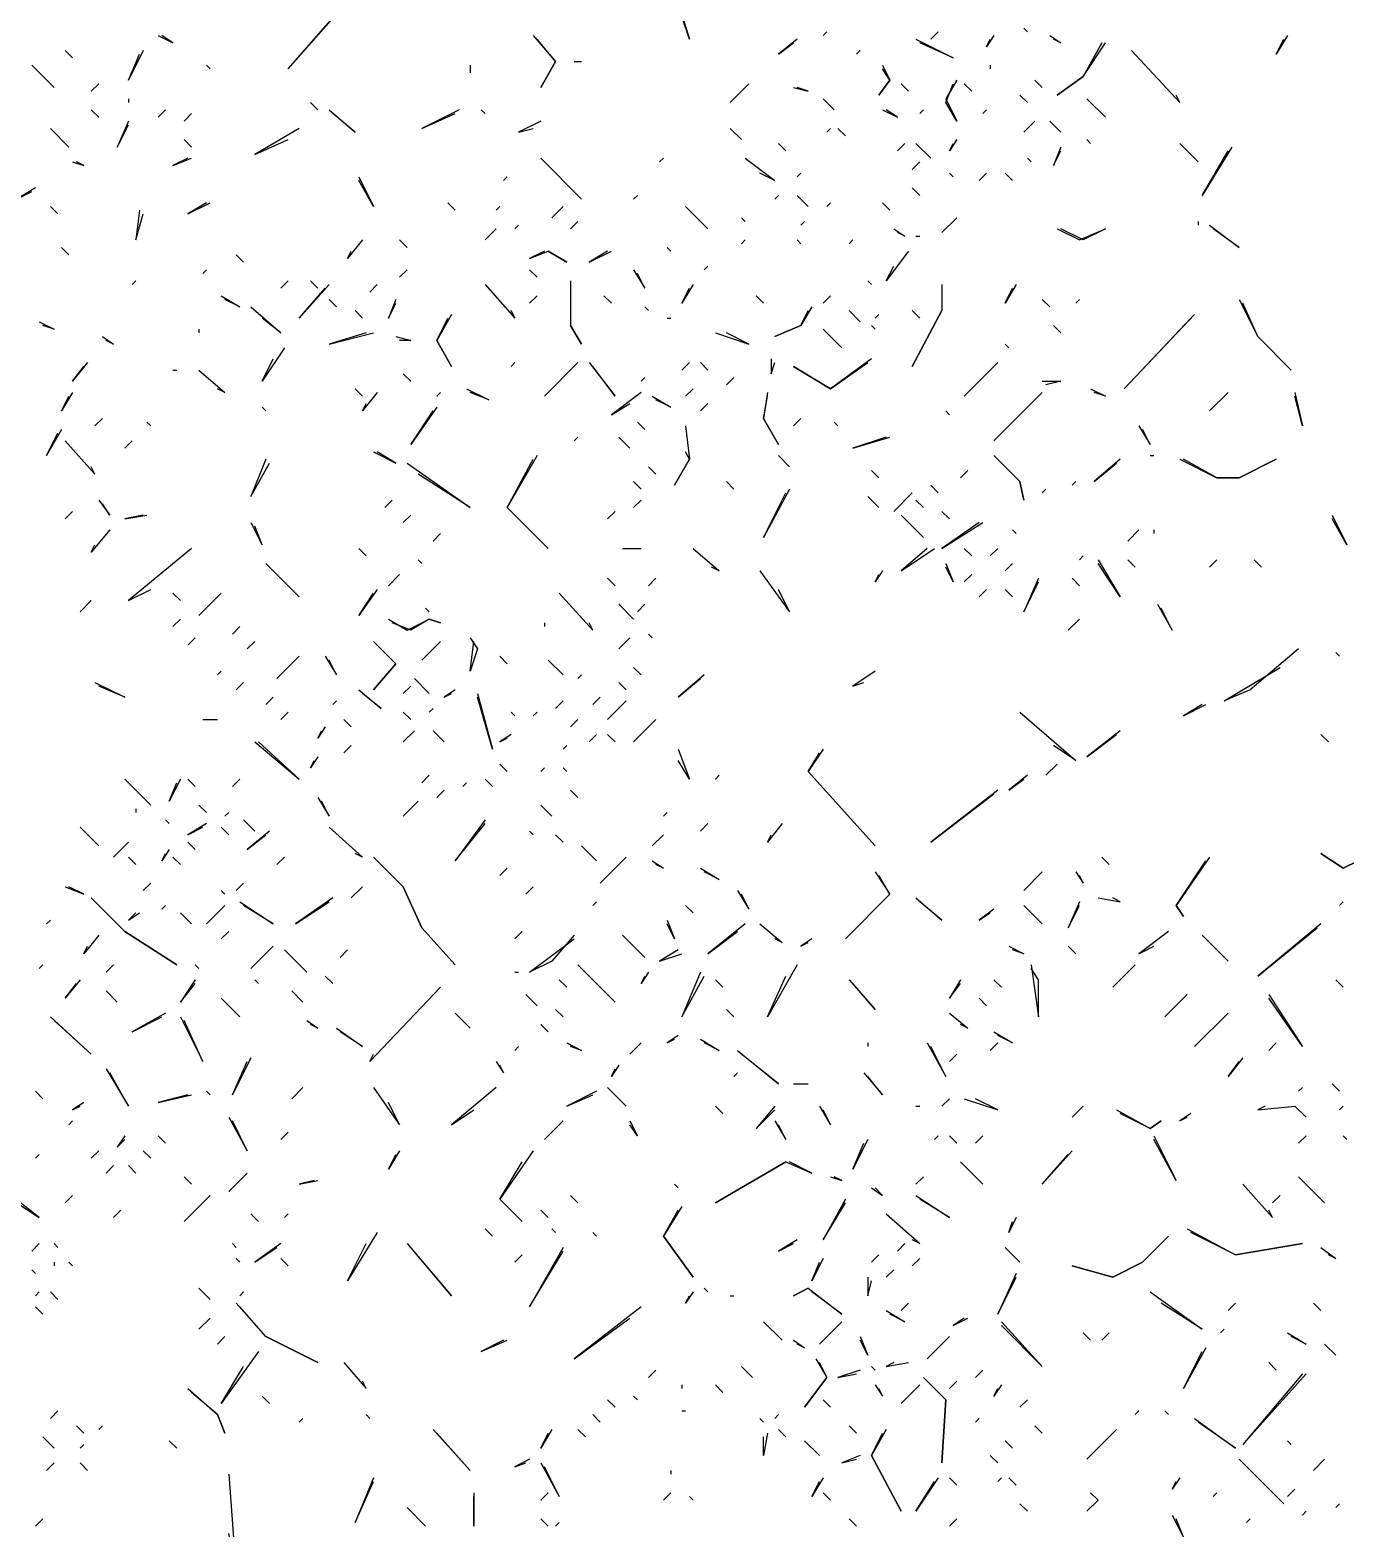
# Model space of a CAD drawing. Extents: x 1 to 2775, y -31 to 2075.
# Drawn here: x 2438.2 to 2497.2, y 1627.4 to 1694.6 of the extents above; entities that cross this region are included whole.
import ezdxf

# ---------------------------------------------------------------- set-up
doc = ezdxf.new("R2010")
doc.units = 0
doc.layers.add('LINEWORK', color=4, linetype='CONTINUOUS')

msp = doc.modelspace()

# ---------------------------------------------------------------- linework, layer by layer
at = {"layer": 'LINEWORK'}
for points in [[(2467.1667, 1696.3333), (2467.8333, 1694.1667), (2467.1667, 1696.1667)], [(2452.3333, 1695.6667), (2449.8333, 1692.8333), (2452.1667, 1695.5)], [(2482.8333, 1694.6667), (2483, 1694.5)], [(2444, 1694.3333), (2444.6667, 1694), (2444.1667, 1694.3333)], [(2460.8333, 1694.3333), (2461.8333, 1693.1667), (2461.1667, 1692), (2461.8333, 1693.1667), (2461, 1694.1667)], [(2472.6667, 1694.1667), (2471.8333, 1693.5), (2472.5, 1694)], [(2474, 1694.5), (2473.8333, 1694.3333)], [(2478, 1694.1667), (2479.6667, 1693.3333), (2478.1667, 1694)], [(2479, 1694.5), (2478.6667, 1694.1667)], [(2481.5, 1694.3333), (2481.1667, 1693.8333), (2481.3333, 1694.1667)], [(2484, 1694.3333), (2484.5, 1694), (2484.1667, 1694.1667)], [(2486.3333, 1694), (2485.5, 1692.5), (2484.3333, 1691.6667), (2485.5, 1692.5), (2486.5, 1694)], [(2494.6667, 1694.3333), (2494.1667, 1693.5), (2494.5, 1694.1667)], [(2439.8333, 1693.6667), (2440.1667, 1693.3333)], [(2443.3333, 1693.6667), (2442.6667, 1692.3333), (2443.1667, 1693.5)], [(2475.5, 1693.6667), (2475.3333, 1693.5)], [(2487.6667, 1693.6667), (2489.8333, 1691.3333), (2489.6667, 1691.6667)], [(2438.3333, 1693), (2439.3333, 1692)], [(2446.1667, 1693), (2446.3333, 1692.8333)], [(2458, 1693), (2458, 1692.6667)], [(2462.6667, 1693.1667), (2463, 1693.1667)], [(2476.5, 1693), (2476.8333, 1692.3333), (2476.3333, 1691.6667), (2476.8333, 1692.3333), (2476.5, 1692.8333)], [(2481.3333, 1693), (2481.3333, 1692.8333)], [(2441.3333, 1692.1667), (2441, 1691.8333)], [(2470.5, 1692.1667), (2469.6667, 1691.3333)], [(2472.5, 1692), (2473.1667, 1691.8333), (2472.6667, 1692)], [(2477.3333, 1692.1667), (2477.6667, 1691.8333)], [(2479.8333, 1692.3333), (2479.3333, 1691.5), (2479.8333, 1690.5), (2479.3333, 1691.3333), (2479.6667, 1692.1667)], [(2480.1667, 1692.1667), (2480.5, 1691.8333)], [(2483.3333, 1692.3333), (2483.6667, 1692)], [(2442.6667, 1691.5), (2442.6667, 1691.3333)], [(2450.8333, 1691.3333), (2451.1667, 1691)], [(2473.8333, 1691.5), (2474.3333, 1691)], [(2482.6667, 1691.6667), (2483, 1691.3333)], [(2485.6667, 1691.5), (2486.5, 1690.6667)], [(2441, 1691), (2441.3333, 1690.6667)], [(2444.3333, 1691), (2444, 1690.6667)], [(2445.5, 1690.8333), (2445.1667, 1690.5)], [(2451.6667, 1691), (2452.8333, 1690), (2451.8333, 1690.8333)], [(2457.5, 1691), (2455.8333, 1690.1667), (2457.3333, 1690.8333)], [(2458.5, 1691), (2458.6667, 1690.8333)], [(2476.5, 1691), (2477.1667, 1690.6667), (2476.6667, 1691)], [(2478.3333, 1691), (2478.1667, 1690.8333)], [(2481.1667, 1691), (2481, 1690.8333)], [(2439.1667, 1690.1667), (2440, 1689.3333)], [(2442.6667, 1690.5), (2442.1667, 1689.3333), (2442.6667, 1690.3333)], [(2450.3333, 1690.1667), (2448.3333, 1689), (2449.8333, 1689.6667)], [(2461.1667, 1690.5), (2460.1667, 1690), (2460.8333, 1690.1667)], [(2469.6667, 1690.1667), (2470.1667, 1689.6667)], [(2474.1667, 1690.1667), (2474, 1690)], [(2474.5, 1690.1667), (2474.8333, 1689.8333)], [(2483.3333, 1690.5), (2482.8333, 1690)], [(2484, 1690.5), (2484.5, 1690)], [(2445.1667, 1689.6667), (2445.5, 1689.3333)], [(2471.8333, 1689.5), (2472.1667, 1689.1667)], [(2477.5, 1689.5), (2477.1667, 1689.1667)], [(2478, 1689.5), (2478.6667, 1688.8333)], [(2479.8333, 1689.6667), (2479.5, 1689.1667), (2479.6667, 1689.5)], [(2484.5, 1689.3333), (2484.1667, 1688.5), (2484.5, 1689.1667)], [(2485.6667, 1689.6667), (2485.8333, 1689.5)], [(2489.8333, 1689.5), (2490.6667, 1688.6667)], [(2492.1667, 1689.3333), (2490.8333, 1687.1667), (2492, 1689.1667)], [(2440.1667, 1688.6667), (2440.6667, 1688.5), (2440.3333, 1688.6667)], [(2445.3333, 1688.8333), (2444.6667, 1688.5), (2445.5, 1688.8333)], [(2461.1667, 1688.8333), (2463, 1687)], [(2466.6667, 1688.8333), (2466.5, 1688.6667)], [(2470.3333, 1688.8333), (2471.6667, 1687.8333), (2471, 1688.1667)], [(2478.1667, 1688.6667), (2477.8333, 1688.3333)], [(2483, 1688.8333), (2483.1667, 1688.6667)], [(2453, 1688), (2453.6667, 1686.6667), (2453, 1687.8333)], [(2459.6667, 1688), (2459.5, 1687.8333)], [(2472.8333, 1688.1667), (2472.6667, 1688)], [(2479.5, 1688.1667), (2479.6667, 1688)], [(2481.1667, 1688.1667), (2480.8333, 1687.8333)], [(2482, 1688.1667), (2482.3333, 1687.8333)], [(2438.5, 1687.5), (2437.6667, 1687), (2438.3333, 1687.3333)], [(2477.8333, 1687.5), (2478.1667, 1687.1667)], [(2439.1667, 1686.6667), (2439.5, 1686.3333)], [(2446.1667, 1686.8333), (2445.3333, 1686.3333), (2446.3333, 1686.8333)], [(2457, 1686.8333), (2457.3333, 1686.5)], [(2459.3333, 1686.6667), (2459.1667, 1686.5)], [(2462.1667, 1686.6667), (2461.6667, 1686.1667)], [(2465.5, 1687.1667), (2465.3333, 1687)], [(2467.6667, 1686.6667), (2468.6667, 1685.6667)], [(2471.8333, 1687.1667), (2471.6667, 1687)], [(2472.6667, 1687.1667), (2473.1667, 1686.6667)], [(2474.1667, 1686.8333), (2474, 1686.6667)], [(2476.5, 1686.8333), (2476.8333, 1686.5)], [(2443.1667, 1686.5), (2443, 1685.1667), (2443.3333, 1686.3333)], [(2462.8333, 1686), (2462.5, 1685.6667)], [(2470.1667, 1686.1667), (2470.3333, 1686)], [(2473, 1686), (2472.8333, 1685.8333)], [(2479.8333, 1686.1667), (2479.1667, 1685.5)], [(2490.6667, 1686), (2490.6667, 1685.8333)], [(2459.1667, 1685.6667), (2458.6667, 1685.1667)], [(2460.1667, 1685.8333), (2460, 1685.6667)], [(2477, 1685.6667), (2477.5, 1685.3333), (2477.1667, 1685.5)], [(2478, 1685.3333), (2478.1667, 1685.3333)], [(2484.3333, 1685.6667), (2485.3333, 1685.1667), (2486.5, 1685.6667), (2485.5, 1685.1667), (2484.5, 1685.6667)], [(2491.1667, 1685.8333), (2492.5, 1684.8333), (2491.3333, 1685.6667)], [(2439.6667, 1684.8333), (2440, 1684.5)], [(2453.1667, 1685.1667), (2452.5, 1684.3333), (2452.6667, 1684.6667)], [(2454.8333, 1685.1667), (2455.1667, 1684.8333)], [(2461.3333, 1684.6667), (2460.6667, 1684.3333), (2461.5, 1684.6667), (2462.3333, 1684.1667), (2461.5, 1684.6667)], [(2464.1667, 1684.6667), (2463.3333, 1684.1667), (2464.3333, 1684.6667)], [(2466.8333, 1684.8333), (2467, 1684.6667)], [(2470.3333, 1685.1667), (2470.1667, 1685)], [(2472.6667, 1685.1667), (2472.8333, 1685)], [(2475.1667, 1685.1667), (2475, 1685)], [(2477.6667, 1684.6667), (2476.6667, 1683.3333), (2477, 1684)], [(2447.5, 1684.5), (2447.8333, 1684.1667)], [(2468.6667, 1684), (2468.5, 1683.8333)], [(2443, 1683.3333), (2442.8333, 1683.1667)], [(2446.1667, 1683.8333), (2446, 1683.6667)], [(2449.8333, 1683.3333), (2449.5, 1683)], [(2450.8333, 1683.3333), (2451.1667, 1683)], [(2455.1667, 1683.8333), (2454.8333, 1683.5)], [(2460.6667, 1683.8333), (2461, 1683.5)], [(2462.5, 1683.3333), (2462.5, 1681.3333), (2463, 1680.5), (2462.5, 1681.3333)], [(2465.3333, 1683.8333), (2465.8333, 1683), (2465.5, 1683.6667)], [(2475.8333, 1683.3333), (2476, 1683.1667)], [(2446.8333, 1682.6667), (2447.6667, 1682.1667), (2447, 1682.5)], [(2451.6667, 1683.1667), (2450.3333, 1681.6667), (2451.5, 1683)], [(2453.8333, 1683.1667), (2453.5, 1682.8333)], [(2458.6667, 1683.1667), (2460, 1681.6667), (2459.8333, 1682)], [(2461, 1682.6667), (2460.6667, 1682.3333)], [(2464, 1682.6667), (2464.3333, 1682.3333)], [(2468, 1683.1667), (2467.5, 1682.3333), (2467.8333, 1683)], [(2470.8333, 1682.6667), (2471.1667, 1682.3333)], [(2474.1667, 1682.6667), (2473.8333, 1682.3333)], [(2479.1667, 1683.1667), (2479.1667, 1682), (2477.8333, 1679.5), (2479.1667, 1682)], [(2482.5, 1683.1667), (2482, 1682.3333), (2482.3333, 1683)], [(2448.1667, 1682.1667), (2449.5, 1681), (2448.6667, 1681.6667)], [(2451.6667, 1682.5), (2452, 1682.1667)], [(2452.8333, 1682), (2453.1667, 1681.6667)], [(2454.6667, 1682.5), (2454.3333, 1681.6667), (2454.6667, 1682.3333)], [(2465.8333, 1682.1667), (2466, 1682)], [(2473.3333, 1682.1667), (2472.8333, 1681.3333), (2471.6667, 1680.8333), (2472.8333, 1681.3333), (2473.1667, 1682)], [(2475, 1682), (2475.5, 1681.5)], [(2477.8333, 1682), (2478.1667, 1681.6667)], [(2483.6667, 1682.5), (2484, 1682.1667)], [(2485.3333, 1682.5), (2485.1667, 1682.3333)], [(2492.5, 1682.5), (2493.3333, 1680.8333), (2494.8333, 1679.3333), (2493.3333, 1680.8333), (2492.6667, 1682.3333)], [(2438.6667, 1681.5), (2439.3333, 1681.1667), (2438.8333, 1681.3333)], [(2457.1667, 1681.8333), (2456.5, 1680.6667), (2457.1667, 1679.5), (2456.5, 1680.6667), (2457, 1681.6667)], [(2466.8333, 1681.6667), (2467, 1681.6667)], [(2476, 1681.3333), (2476.1667, 1681.1667)], [(2476.3333, 1681.8333), (2476.1667, 1681.6667)], [(2484.1667, 1681.3333), (2484.5, 1681)], [(2490.5, 1681.8333), (2487.3333, 1678.5), (2490.3333, 1681.6667)], [(2441.5, 1680.8333), (2442, 1680.5), (2441.6667, 1680.6667)], [(2445.8333, 1681.1667), (2445.8333, 1681)], [(2453.3333, 1681), (2451.6667, 1680.5), (2453.6667, 1681)], [(2454.6667, 1680.8333), (2455.3333, 1680.6667), (2454.8333, 1680.6667)], [(2469, 1681), (2470.5, 1680.5), (2469.5, 1681)], [(2473.8333, 1681.1667), (2474.6667, 1680.3333)], [(2449.6667, 1680.3333), (2448.6667, 1678.8333), (2449.1667, 1679.8333)], [(2482, 1680.5), (2482.1667, 1680.3333)], [(2440.8333, 1679.6667), (2440.1667, 1678.8333), (2440.6667, 1679.5)], [(2444.6667, 1679.3333), (2444.8333, 1679.3333)], [(2445.8333, 1679.3333), (2447, 1678.3333), (2446.6667, 1678.5)], [(2460, 1679.6667), (2459.8333, 1679.5)], [(2462.8333, 1679.6667), (2461.3333, 1678.1667)], [(2463.3333, 1679.6667), (2464.5, 1678.1667), (2463.5, 1679.5)], [(2467.8333, 1679.6667), (2467.5, 1679.3333)], [(2468.3333, 1679.6667), (2468.6667, 1679.3333)], [(2471.5, 1679.8333), (2471.5, 1679.1667), (2471.6667, 1679.6667)], [(2476, 1679.8333), (2474.1667, 1678.5), (2472.5, 1679.5), (2474.1667, 1678.5), (2475.8333, 1679.6667)], [(2481.6667, 1679.6667), (2480.1667, 1678.1667)], [(2452.8333, 1678.5), (2453.1667, 1678.1667)], [(2455, 1679.1667), (2455.3333, 1678.8333)], [(2457.8333, 1678.5), (2458.8333, 1678), (2458, 1678.3333)], [(2465.8333, 1679), (2465.6667, 1678.8333)], [(2468, 1678.5), (2467.6667, 1678.1667)], [(2469.8333, 1679), (2469.5, 1678.6667)], [(2483.6667, 1678.8333), (2484.5, 1678.8333), (2483.8333, 1678.6667)], [(2485.8333, 1678.5), (2486.5, 1678.1667), (2486, 1678.3333)], [(2440.1667, 1678.3333), (2439.6667, 1677.5), (2440, 1678.1667)], [(2453.8333, 1678.3333), (2453.1667, 1677.5), (2453.3333, 1677.8333)], [(2456.6667, 1678.3333), (2456.5, 1678.1667)], [(2465.6667, 1678.3333), (2464.3333, 1677.3333), (2465.1667, 1677.8333)], [(2466.1667, 1678.1667), (2467, 1677.6667), (2466.3333, 1678)], [(2468.6667, 1677.8333), (2468.3333, 1677.5)], [(2471.3333, 1678.3333), (2471.1667, 1677.1667), (2471.8333, 1676), (2471.1667, 1677.1667), (2471.3333, 1678.1667)], [(2483.6667, 1678.3333), (2481.5, 1676.1667)], [(2492, 1678.3333), (2491.1667, 1677.5)], [(2495, 1678.3333), (2495.3333, 1676.8333), (2495, 1678.1667)], [(2441.5, 1677.1667), (2441.1667, 1676.8333)], [(2448.6667, 1677.6667), (2448.8333, 1677.5)], [(2456.5, 1677.6667), (2455.3333, 1676), (2456.3333, 1677.5)], [(2472.8333, 1677.1667), (2472.5, 1676.8333)], [(2479.3333, 1677.5), (2479.5, 1677.3333)], [(2439.6667, 1676.6667), (2439, 1675.5), (2439.5, 1676.5)], [(2443.5, 1677), (2443.6667, 1676.8333)], [(2465.5, 1677), (2465.8333, 1676.6667)], [(2467.6667, 1676.8333), (2467.8333, 1675.3333), (2467.1667, 1674.1667), (2467.8333, 1675.3333), (2467.6667, 1675.6667)], [(2474.3333, 1677), (2474.5, 1676.8333)], [(2488, 1676.8333), (2488.5, 1676), (2488.1667, 1676.6667)], [(2439.8333, 1676.1667), (2441.1667, 1674.6667), (2441, 1675)], [(2442.8333, 1676.1667), (2442.5, 1675.8333)], [(2462.8333, 1676.3333), (2462.6667, 1676.1667)], [(2464.6667, 1676.3333), (2465.1667, 1675.8333)], [(2476.6667, 1676.3333), (2475.1667, 1675.8333), (2476.8333, 1676.3333)], [(2448.8333, 1675.3333), (2448.1667, 1673.6667), (2449, 1675.1667)], [(2453.6667, 1675.6667), (2454.6667, 1675.1667), (2453.8333, 1675.6667)], [(2455.1667, 1675.1667), (2458, 1673.1667), (2455.6667, 1674.6667)], [(2461, 1675.5), (2459.6667, 1673.1667), (2461.5, 1671.3333), (2459.6667, 1673.1667), (2460.8333, 1675.3333)], [(2471.8333, 1675.5), (2472.3333, 1675)], [(2481.5, 1675.5), (2482.6667, 1674.3333), (2482.8333, 1673.5), (2482.6667, 1674.3333)], [(2487.1667, 1675.3333), (2486, 1674.3333), (2487, 1675.1667)], [(2488.5, 1675.5), (2488.6667, 1675.5)], [(2489.8333, 1675.3333), (2491.5, 1674.5), (2492.5, 1674.5), (2494.1667, 1675.3333), (2492.5, 1674.5), (2491.5, 1674.5), (2490, 1675.3333)], [(2466, 1675), (2466.3333, 1674.6667)], [(2476, 1674.8333), (2476.3333, 1674.5)], [(2480.3333, 1674.8333), (2480, 1674.5)], [(2465.3333, 1674.3333), (2465.6667, 1674)], [(2469.5, 1674.3333), (2469.8333, 1674)], [(2472.3333, 1674), (2471.1667, 1671.8333), (2472.1667, 1673.8333)], [(2477.8333, 1673.8333), (2477, 1673)], [(2478.6667, 1674.1667), (2479, 1673.8333)], [(2483.8333, 1674), (2483.6667, 1673.8333)], [(2485.1667, 1674.3333), (2485, 1674.1667)], [(2441.3333, 1673.5), (2441.8333, 1672.8333), (2441.5, 1673.3333)], [(2454.5, 1673.5), (2454.1667, 1673.1667)], [(2465.6667, 1673.5), (2465.3333, 1673.1667)], [(2475.8333, 1673.6667), (2476.3333, 1673.1667)], [(2478, 1673.5), (2478.3333, 1673.1667)], [(2440.1667, 1673), (2439.8333, 1672.6667)], [(2443.3333, 1672.8333), (2442.5, 1672.6667), (2443.5, 1672.8333)], [(2448.1667, 1672.5), (2448.6667, 1671.5), (2448.3333, 1672.3333)], [(2455.3333, 1672.8333), (2455, 1672.5)], [(2464.5, 1673), (2464.1667, 1672.6667)], [(2477.3333, 1672.8333), (2478.3333, 1671.8333)], [(2479.1667, 1673), (2479.5, 1672.6667)], [(2480.8333, 1672.5), (2479.1667, 1671.3333), (2481, 1672.5)], [(2496.6667, 1672.8333), (2497.3333, 1671.5), (2496.6667, 1672.6667)], [(2441.8333, 1672.1667), (2441, 1671.1667), (2441.1667, 1671.5)], [(2456.6667, 1672), (2456.3333, 1671.6667)], [(2482.3333, 1672.1667), (2482.5, 1672)], [(2488, 1672.1667), (2487.5, 1671.6667)], [(2488.6667, 1672.1667), (2488.6667, 1672)], [(2445.5, 1671.3333), (2442.6667, 1669), (2443.6667, 1669.5)], [(2453, 1671.3333), (2453.3333, 1671)], [(2464.8333, 1671.3333), (2465.6667, 1671.3333)], [(2468, 1671.3333), (2469.1667, 1670.3333), (2468.8333, 1670.5)], [(2478.5, 1671.3333), (2477.3333, 1670.3333), (2478.8333, 1671.3333)], [(2480.1667, 1671.3333), (2480.5, 1671)], [(2481.6667, 1671.3333), (2481.3333, 1671)], [(2448.8333, 1670.6667), (2450.3333, 1669.1667)], [(2455.6667, 1670.8333), (2455.8333, 1670.6667)], [(2479.3333, 1670.6667), (2479.6667, 1669.8333), (2479.3333, 1670.5)], [(2482.3333, 1670.6667), (2482, 1670.3333)], [(2485.5, 1671), (2485.3333, 1670.8333)], [(2486.1667, 1670.8333), (2487.1667, 1669.1667), (2486.1667, 1670.6667)], [(2487.5, 1670.8333), (2487.8333, 1670.5)], [(2491.5, 1670.8333), (2491.1667, 1670.5)], [(2493.1667, 1670.8333), (2493.5, 1670.5)], [(2454.8333, 1670.1667), (2454.3333, 1669.6667)], [(2464.1667, 1670), (2464.5, 1669.6667)], [(2466.3333, 1670), (2466, 1669.6667)], [(2471, 1670.3333), (2472.3333, 1668.5), (2471.8333, 1669.5)], [(2476.5, 1670.3333), (2476.1667, 1669.8333), (2476.3333, 1670.1667)], [(2480.5, 1670.1667), (2480.1667, 1669.8333)], [(2483.5, 1670), (2482.8333, 1668.5), (2483.5, 1669.8333)], [(2485, 1670), (2485.3333, 1669.6667)], [(2444.6667, 1669.3333), (2445, 1669)], [(2446.8333, 1669.3333), (2445.8333, 1668.3333)], [(2453.8333, 1669.5), (2453, 1668.3333), (2453.6667, 1669.3333)], [(2462, 1669.3333), (2463.5, 1667.6667), (2463.3333, 1668)], [(2481.1667, 1669.5), (2480.8333, 1669.1667)], [(2482, 1669.5), (2482.3333, 1669.1667)], [(2441, 1669), (2440.5, 1668.5)], [(2456, 1668.6667), (2456.1667, 1668.5)], [(2464.6667, 1668.8333), (2465.3333, 1668.1667)], [(2465.8333, 1668.8333), (2465.5, 1668.5)], [(2488.8333, 1668.8333), (2489.5, 1667.6667), (2489, 1668.6667)], [(2445, 1668.1667), (2444.6667, 1667.8333)], [(2447.6667, 1667.8333), (2447.3333, 1667.5)], [(2454.3333, 1668.1667), (2455.1667, 1667.6667), (2456.1667, 1668.1667), (2456.6667, 1668), (2456.1667, 1668.1667), (2455.3333, 1667.6667), (2454.5, 1668)], [(2461.3333, 1668), (2461.3333, 1667.8333)], [(2485.3333, 1668.1667), (2484.8333, 1667.6667)], [(2445.6667, 1667.3333), (2445.3333, 1667)], [(2448.3333, 1667.1667), (2448, 1666.8333)], [(2453.6667, 1667.1667), (2454.6667, 1666.1667), (2453.6667, 1665), (2454.6667, 1666.1667)], [(2456.6667, 1667.1667), (2455.8333, 1666.3333)], [(2458, 1667.3333), (2458.3333, 1666.8333), (2458, 1665.8333), (2458.1667, 1667.1667)], [(2465.1667, 1667.3333), (2464.6667, 1666.8333)], [(2466, 1667.5), (2466.1667, 1667.3333)], [(2450.3333, 1666.5), (2449.3333, 1665.5)], [(2451.5, 1666.5), (2452, 1665.6667), (2451.6667, 1666.3333)], [(2459.3333, 1666.5), (2459.6667, 1666.1667)], [(2495.1667, 1666.8333), (2493, 1665), (2491.8333, 1664.5), (2494.3333, 1666)], [(2496.8333, 1666.6667), (2497, 1666.5)], [(2446.8333, 1665.8333), (2446.6667, 1665.6667)], [(2461.5, 1666.3333), (2462.1667, 1665.6667)], [(2465.3333, 1666), (2465.6667, 1665.6667)], [(2476.1667, 1665.8333), (2475.1667, 1665.1667), (2475.6667, 1665.3333)], [(2441.1667, 1665.3333), (2442.5, 1664.6667), (2441.3333, 1665.1667)], [(2447.8333, 1665.3333), (2447.5, 1665)], [(2455.3333, 1665.1667), (2455, 1664.8333)], [(2455.5, 1665.5), (2456.1667, 1664.8333)], [(2463, 1665.6667), (2462.8333, 1665.5)], [(2464.6667, 1665.3333), (2465, 1665)], [(2468.5, 1665.6667), (2467.3333, 1664.6667), (2468.3333, 1665.5)], [(2449.1667, 1664.6667), (2448.8333, 1664.3333)], [(2452, 1664.5), (2451.8333, 1664.3333)], [(2453, 1665), (2454, 1664.1667), (2453.1667, 1664.8333)], [(2457.3333, 1665), (2456.8333, 1664.6667), (2457.1667, 1664.8333)], [(2458.3333, 1664.8333), (2459, 1662.3333), (2458.3333, 1664.6667)], [(2462.1667, 1664.5), (2461.8333, 1664.1667)], [(2463.8333, 1664.6667), (2463.5, 1664.3333)], [(2465, 1664.5), (2464.1667, 1663.6667)], [(2449.8333, 1664), (2449.5, 1663.6667)], [(2455, 1664), (2455.3333, 1663.6667)], [(2456.3333, 1664.1667), (2456.1667, 1664)], [(2459.8333, 1664), (2460, 1663.8333)], [(2461, 1664), (2460.8333, 1663.8333)], [(2482.6667, 1664), (2485.1667, 1661.8333), (2484.1667, 1662.5)], [(2490.8333, 1664.3333), (2490, 1663.8333), (2491, 1664.3333)], [(2446, 1663.6667), (2446.6667, 1663.6667)], [(2451.5, 1663.3333), (2451.1667, 1662.8333), (2451.3333, 1663.1667)], [(2452.3333, 1663.6667), (2452.6667, 1663.3333)], [(2455.5, 1663.1667), (2455, 1662.6667)], [(2456.3333, 1663.1667), (2456.8333, 1662.6667)], [(2462.8333, 1663.6667), (2462.5, 1663.3333)], [(2466.3333, 1663.6667), (2465.3333, 1662.6667)], [(2487.1667, 1663.1667), (2485.6667, 1662), (2487, 1663)], [(2448.3333, 1662.6667), (2450.3333, 1661), (2448.5, 1662.6667)], [(2452.6667, 1662.5), (2452.3333, 1662.1667)], [(2459.8333, 1663), (2459.3333, 1662.6667), (2459.6667, 1662.8333)], [(2462.3333, 1662.5), (2462.1667, 1662.3333)], [(2463.6667, 1663), (2463.3333, 1662.6667)], [(2464.1667, 1663), (2464.5, 1662.6667)], [(2496.1667, 1663), (2496.5, 1662.6667)], [(2451.1667, 1662), (2450.8333, 1661.5), (2451, 1661.8333)], [(2467.3333, 1662.3333), (2467.8333, 1661), (2467.3333, 1661.8333)], [(2473.8333, 1662.3333), (2473.1667, 1661.3333), (2476.1667, 1658), (2473.1667, 1661.3333), (2473.6667, 1662.1667)], [(2502.5, 1662), (2497.8333, 1657.3333), (2497.1667, 1657), (2496.1667, 1657.6667), (2497.1667, 1657), (2497.8333, 1657.3333)], [(2456.1667, 1661.1667), (2455.8333, 1660.8333)], [(2459.3333, 1661.6667), (2459.6667, 1661.3333)], [(2461.3333, 1661.5), (2461.1667, 1661.3333)], [(2462.1667, 1661.5), (2462.3333, 1661.3333)], [(2469.1667, 1661.1667), (2469, 1661)], [(2483, 1661.1667), (2482.1667, 1660.5), (2482.8333, 1661)], [(2484.3333, 1661.6667), (2483.8333, 1661.1667)], [(2442.5, 1661), (2443.6667, 1659.8333), (2442.6667, 1660.8333)], [(2445, 1661), (2444.5, 1660), (2444.8333, 1660.8333)], [(2445.3333, 1661), (2445.6667, 1660.6667)], [(2447.6667, 1661), (2447.3333, 1660.6667)], [(2456.8333, 1660.5), (2456.5, 1660.1667)], [(2457.8333, 1660.8333), (2457.6667, 1660.6667)], [(2458.6667, 1661), (2459, 1660.6667)], [(2462.5, 1660.5), (2462.8333, 1660.1667)], [(2481.6667, 1660.5), (2478.6667, 1658.1667), (2481.5, 1660.3333)], [(2445.8333, 1659.8333), (2446.1667, 1659.5)], [(2451.1667, 1660.1667), (2451.6667, 1659.3333), (2451.3333, 1660)], [(2455.6667, 1660), (2455, 1659.3333)], [(2461.1667, 1659.8333), (2461.6667, 1659.3333)], [(2443, 1659.6667), (2443, 1659.5)], [(2444.3333, 1659.1667), (2444.5, 1659)], [(2447.1667, 1659.5), (2447, 1659.3333)], [(2447.8333, 1659.1667), (2448.3333, 1658.6667)], [(2458.6667, 1659.1667), (2457.3333, 1657.3333), (2458.6667, 1659)], [(2466.8333, 1659.5), (2466.6667, 1659.3333)], [(2440.5, 1658.8333), (2441.3333, 1658)], [(2446.1667, 1659), (2445.3333, 1658.5), (2446, 1658.8333)], [(2446.8333, 1658.8333), (2447.1667, 1658.5)], [(2449, 1658.6667), (2448, 1657.8333), (2448.8333, 1658.5)], [(2451.6667, 1658.8333), (2453.1667, 1657.5), (2452.8333, 1657.6667)], [(2460.6667, 1658.6667), (2460.8333, 1658.5)], [(2461.8333, 1658.5), (2462.1667, 1658.1667)], [(2466.6667, 1658.5), (2466.1667, 1658)], [(2468.6667, 1659), (2468.3333, 1658.6667)], [(2472, 1659), (2471.3333, 1658.1667), (2471.5, 1658.5)], [(2442.6667, 1658.1667), (2442, 1657.5), (2442.5, 1658)], [(2444.5, 1657.8333), (2444.1667, 1657.3333), (2444.3333, 1657.6667)], [(2445.3333, 1658.1667), (2445.6667, 1657.8333)], [(2463, 1658), (2463.6667, 1657.3333)], [(2442.6667, 1657.5), (2443, 1657.1667)], [(2444.6667, 1657.5), (2445, 1657.1667)], [(2449.6667, 1657.5), (2449.3333, 1657.1667)], [(2453.6667, 1657.5), (2455, 1656.1667), (2455.8333, 1654.3333), (2457.3333, 1652.6667), (2455.8333, 1654.3333), (2455, 1656.1667)], [(2465, 1657.5), (2463.8333, 1656.3333)], [(2466.1667, 1657.3333), (2466.6667, 1657), (2466.3333, 1657.1667)], [(2486.3333, 1657.5), (2486.6667, 1657.1667)], [(2491.1667, 1657.5), (2489.6667, 1655.3333), (2490, 1654.8333), (2489.6667, 1655.3333), (2491, 1657.3333)], [(2443.6667, 1656.3333), (2443.3333, 1656)], [(2447.8333, 1656.3333), (2447.5, 1656)], [(2459.6667, 1657), (2459.3333, 1656.6667)], [(2468.3333, 1657), (2469.1667, 1656.5), (2468.5, 1656.8333)], [(2476.1667, 1656.8333), (2476.8333, 1655.8333), (2474.8333, 1653.8333), (2476.8333, 1655.8333), (2476.3333, 1656.6667)], [(2483.6667, 1656.8333), (2482.8333, 1656)], [(2485.1667, 1656.8333), (2485.5, 1656.3333), (2485.3333, 1656.6667)], [(2439.8333, 1656.1667), (2440.6667, 1655.8333), (2440, 1656.1667)], [(2441, 1655.6667), (2442.5, 1654.1667), (2444.8333, 1652.6667), (2442.5, 1654.1667)], [(2446.8333, 1656), (2447, 1655.8333)], [(2451.8333, 1655.6667), (2450.1667, 1654.5), (2451.6667, 1655.5)], [(2453.1667, 1656.1667), (2452.6667, 1655.6667)], [(2460.8333, 1656.1667), (2460.5, 1655.8333)], [(2470, 1656), (2470.5, 1655.1667), (2470.1667, 1655.8333)], [(2478, 1655.6667), (2479.1667, 1654.6667), (2478.1667, 1655.5)], [(2486.1667, 1655.6667), (2487.1667, 1655.5), (2486.8333, 1655.6667)], [(2443, 1655), (2442.6667, 1654.6667), (2443.1667, 1655)], [(2444.3333, 1655.3333), (2444.1667, 1655.1667)], [(2445, 1655), (2445.5, 1654.5)], [(2447, 1655.3333), (2446.1667, 1654.5)], [(2447.6667, 1655.5), (2449.1667, 1654.5), (2447.8333, 1655.3333)], [(2463.6667, 1655.5), (2463.5, 1655.3333)], [(2467.6667, 1655.3333), (2468, 1655)], [(2481.5, 1655.1667), (2480.8333, 1654.6667), (2481.3333, 1655)], [(2482.8333, 1655.3333), (2483.6667, 1654.5)], [(2485.3333, 1655.5), (2484.8333, 1654.3333), (2485.3333, 1655.3333)], [(2497.1667, 1655.5), (2497, 1655.3333)], [(2439.1667, 1654.6667), (2439, 1654.5)], [(2466.8333, 1654.6667), (2467.1667, 1653.8333), (2466.8333, 1654.5)], [(2470.3333, 1654.5), (2468.6667, 1653.1667), (2470, 1654.1667)], [(2471, 1654.5), (2472, 1653.6667), (2471.6667, 1653.8333)], [(2496.1667, 1654.5), (2493.3333, 1652.1667), (2496, 1654.3333)], [(2441.3333, 1654), (2440.6667, 1653.1667), (2440.8333, 1653.5)], [(2447.1667, 1654.1667), (2446.8333, 1653.8333)], [(2460.3333, 1654.1667), (2460, 1653.8333)], [(2462.6667, 1654), (2461.6667, 1652.8333), (2460.6667, 1652.3333), (2462.6667, 1653.8333)], [(2464.8333, 1654), (2465.8333, 1653)], [(2473.3333, 1653.8333), (2472.8333, 1653.5), (2473.1667, 1653.6667)], [(2489.3333, 1654.1667), (2488, 1653.1667), (2488.6667, 1653.5)], [(2490.8333, 1654), (2492, 1652.8333)], [(2449.1667, 1653.5), (2448.1667, 1652.5)], [(2449.6667, 1653.3333), (2450.6667, 1652.3333)], [(2452.5, 1653.3333), (2452.1667, 1653)], [(2467.3333, 1653.3333), (2466.5, 1652.8333), (2467.5, 1653.1667)], [(2482.1667, 1653.5), (2482.8333, 1653.1667), (2482.3333, 1653.3333)], [(2484.8333, 1653.5), (2485.1667, 1653.1667)], [(2438.8333, 1652.6667), (2438.6667, 1652.5)], [(2442, 1652.6667), (2441.6667, 1652.3333)], [(2445.6667, 1652.6667), (2445.8333, 1652.5)], [(2460, 1652.3333), (2460.1667, 1652.3333)], [(2462.8333, 1652.6667), (2464.5, 1651)], [(2466, 1652.3333), (2465.6667, 1651.8333), (2465.8333, 1652.1667)], [(2468.3333, 1652.3333), (2467.5, 1650.3333), (2468.5, 1652.1667)], [(2472.6667, 1652.6667), (2471.3333, 1650.3333), (2472.1667, 1652.1667)], [(2483.1667, 1652.6667), (2483.5, 1650.3333), (2483.5, 1652), (2483.1667, 1652.5)], [(2487.8333, 1652.6667), (2486.8333, 1651.6667)], [(2440.5, 1652), (2439.8333, 1651.1667), (2440.3333, 1651.8333)], [(2445.6667, 1652), (2445, 1651), (2445.6667, 1651.8333)], [(2448.3333, 1652), (2448.5, 1651.8333)], [(2451.5, 1652.1667), (2451.8333, 1651.8333)], [(2456.6667, 1651.6667), (2453.5, 1648.3333), (2453.6667, 1648.6667)], [(2462, 1652), (2462.3333, 1651.6667)], [(2469, 1652), (2469.3333, 1651.6667)], [(2475, 1652), (2476.1667, 1650.6667), (2475.1667, 1651.8333)], [(2480, 1652), (2479.5, 1651.1667), (2480, 1651.8333)], [(2481.5, 1652), (2481.8333, 1651.6667)], [(2496.8333, 1652), (2497.1667, 1651.6667)], [(2441.6667, 1651.5), (2442.1667, 1651)], [(2446.8333, 1651.1667), (2447.6667, 1650.3333)], [(2450, 1651.5), (2450.5, 1651)], [(2460.5, 1651.3333), (2461, 1650.8333)], [(2480.8333, 1651.1667), (2481.1667, 1650.8333)], [(2490.1667, 1651.3333), (2489.1667, 1650.3333)], [(2493.8333, 1651.3333), (2495.3333, 1649), (2493.8333, 1651.1667)], [(2439.1667, 1650.3333), (2441, 1648.6667), (2439.3333, 1650.1667)], [(2444.3333, 1650.5), (2442.8333, 1649.6667), (2444.1667, 1650.3333)], [(2445, 1650.3333), (2446, 1648.3333), (2445.1667, 1650.1667)], [(2457.3333, 1650.5), (2458, 1649.8333)], [(2461.8333, 1650.6667), (2462.1667, 1650.3333)], [(2469.5, 1650.6667), (2469.8333, 1650.3333)], [(2479.5, 1650.5), (2480.3333, 1649.8333), (2480, 1650)], [(2492, 1650.5), (2490.5, 1649)], [(2450.6667, 1650.1667), (2451.1667, 1649.8333), (2450.8333, 1650)], [(2452, 1649.8333), (2453.1667, 1649), (2452.1667, 1649.6667)], [(2461.1667, 1650), (2461.5, 1649.6667)], [(2481.5, 1649.6667), (2482.3333, 1649.1667), (2481.6667, 1649.5)], [(2460.1667, 1649), (2460, 1648.8333)], [(2462.3333, 1649.1667), (2463, 1648.8333), (2462.5, 1649)], [(2465.6667, 1649.1667), (2465.1667, 1648.6667)], [(2467.3333, 1649.5), (2466.8333, 1649.1667), (2467.1667, 1649.3333)], [(2468.3333, 1649.3333), (2469.1667, 1648.8333), (2468.5, 1649.1667)], [(2475.8333, 1649.1667), (2475.8333, 1649)], [(2478.5, 1649.1667), (2479.3333, 1647.6667), (2478.6667, 1649)], [(2481.6667, 1649.1667), (2481.3333, 1648.8333)], [(2494.1667, 1649.1667), (2493.8333, 1648.8333)], [(2448.1667, 1648.5), (2447.3333, 1646.8333), (2448, 1648.3333)], [(2459.1667, 1648.3333), (2459.5, 1647.8333), (2459.3333, 1648.1667)], [(2470, 1648.8333), (2471.8333, 1647.3333), (2470.1667, 1648.6667)], [(2479.8333, 1648.6667), (2479.5, 1648.3333)], [(2492.6667, 1648.5), (2492, 1647.6667), (2492.5, 1648.3333)], [(2441.6667, 1648), (2442.6667, 1646.3333), (2441.8333, 1647.8333)], [(2464.6667, 1648.1667), (2464.3333, 1647.6667), (2464.5, 1648)], [(2470, 1647.8333), (2469.8333, 1647.6667)], [(2475.6667, 1647.8333), (2476.5, 1646.8333), (2475.8333, 1647.6667)], [(2438.5, 1647), (2438.8333, 1646.6667)], [(2446.1667, 1647), (2446.3333, 1646.8333)], [(2450.5, 1647.1667), (2450, 1646.6667)], [(2453.6667, 1647.1667), (2454.8333, 1645.5), (2454.3333, 1646.5)], [(2459.1667, 1647.1667), (2457.1667, 1645.5), (2458.1667, 1646.1667)], [(2463.6667, 1647), (2462.3333, 1646.3333), (2463.5, 1646.8333)], [(2464.1667, 1647.1667), (2465, 1646.3333)], [(2472.5, 1647.3333), (2473.1667, 1647.3333)], [(2495.3333, 1647.1667), (2495.1667, 1647)], [(2496.6667, 1647.3333), (2497, 1647)], [(2440.6667, 1646.5), (2440.1667, 1646.1667), (2440.5, 1646.3333)], [(2445.3333, 1646.8333), (2444, 1646.5), (2445.5, 1646.8333)], [(2469, 1646.3333), (2469.3333, 1646)], [(2471.6667, 1646.3333), (2470.8333, 1645.3333), (2471.6667, 1646.1667)], [(2473.6667, 1646.3333), (2474.1667, 1645.5), (2473.8333, 1646.1667)], [(2478, 1646.3333), (2478.1667, 1646.3333)], [(2479.5, 1646.6667), (2479.1667, 1646.3333)], [(2480.1667, 1646.6667), (2481.6667, 1646.1667), (2480.6667, 1646.6667)], [(2485.5, 1646.3333), (2485, 1645.8333)], [(2493.6667, 1646.3333), (2493.3333, 1646.1667), (2495, 1646.3333), (2495.5, 1645.8333), (2495, 1646.3333)], [(2497.1667, 1646.3333), (2497, 1646.1667)], [(2440.1667, 1645.6667), (2440, 1645.5)], [(2447.1667, 1645.8333), (2448, 1644.3333), (2447.3333, 1645.6667)], [(2462.1667, 1645.6667), (2461.3333, 1644.8333)], [(2465.1667, 1645.6667), (2465.5, 1645), (2465.1667, 1645.5)], [(2471.6667, 1645.6667), (2472.1667, 1644.8333), (2471.8333, 1645.5)], [(2487, 1646.1667), (2488.5, 1645.3333), (2489, 1645.6667), (2488.5, 1645.3333), (2487.1667, 1646)], [(2490.3333, 1646), (2489.8333, 1645.6667), (2490.1667, 1645.8333)], [(2442.5, 1645), (2442.1667, 1644.5), (2442.5, 1644.8333)], [(2444, 1645), (2444.3333, 1644.6667)], [(2449.8333, 1645.1667), (2449.5, 1644.8333)], [(2479, 1645), (2478.8333, 1644.8333)], [(2479.5, 1645), (2479.8333, 1644.6667)], [(2481, 1645), (2480.6667, 1644.6667)], [(2488.6667, 1645), (2489.6667, 1643), (2488.6667, 1644.8333)], [(2495.5, 1645), (2495.1667, 1644.6667)], [(2497.1667, 1645), (2497.3333, 1644.8333)], [(2441.3333, 1644.3333), (2441, 1644)], [(2443.3333, 1644.3333), (2443.6667, 1644)], [(2454.8333, 1644.3333), (2454.3333, 1643.5), (2454.6667, 1644.1667)], [(2460.8333, 1644.3333), (2459.3333, 1642.1667), (2460.3333, 1641.1667), (2459.3333, 1642.1667), (2460.3333, 1643.8333)], [(2475.8333, 1644.8333), (2475.1667, 1643.5), (2475.6667, 1644.6667)], [(2485, 1644.3333), (2483.6667, 1642.8333), (2484.8333, 1644.1667)], [(2438.6667, 1644.1667), (2438.5, 1644)], [(2442, 1643.6667), (2441.6667, 1643.3333)], [(2442.6667, 1643.6667), (2443, 1643.3333)], [(2472.1667, 1643.8333), (2469, 1642), (2472.1667, 1643.8333), (2473.3333, 1643.3333), (2472.3333, 1643.8333)], [(2480, 1643.8333), (2481, 1642.8333)], [(2445.1667, 1643.1667), (2445.5, 1642.8333)], [(2448, 1643.3333), (2447.1667, 1642.5)], [(2451, 1643), (2450.3333, 1642.8333), (2451.1667, 1643)], [(2474.1667, 1643.1667), (2474.6667, 1643), (2474.3333, 1643.1667)], [(2478.3333, 1643.1667), (2478, 1642.8333)], [(2495.1667, 1643.1667), (2496.3333, 1642)], [(2440.1667, 1642.3333), (2439.8333, 1642)], [(2446.3333, 1642.3333), (2445.1667, 1641.1667)], [(2462.5, 1642.3333), (2462.8333, 1642)], [(2467.1667, 1642.8333), (2467.3333, 1642.6667)], [(2476, 1642.6667), (2476.5, 1642.3333), (2476.1667, 1642.6667)], [(2478, 1642.3333), (2479.5, 1641.3333), (2478.1667, 1642.1667)], [(2492.6667, 1642.8333), (2494, 1641.3333), (2493.8333, 1641.6667)], [(2494.3333, 1642.3333), (2494, 1642)], [(2437.6667, 1642), (2438.6667, 1641.3333), (2437.8333, 1642)], [(2442.3333, 1641.6667), (2442, 1641.3333)], [(2461.1667, 1641.6667), (2461.5, 1641.3333)], [(2467.5, 1641.8333), (2466.6667, 1640.5), (2468, 1638.6667), (2466.6667, 1640.5), (2467.3333, 1641.6667)], [(2474.8333, 1642.1667), (2473.8333, 1640.3333), (2474.8333, 1642)], [(2448.1667, 1641.5), (2448.5, 1641.1667)], [(2449.8333, 1641.5), (2449.6667, 1641.3333)], [(2476.6667, 1641.5), (2478.1667, 1640.1667), (2477.8333, 1640.3333)], [(2482.5, 1641.3333), (2482.1667, 1640.6667), (2482.3333, 1641.1667)], [(2453.8333, 1640.6667), (2452.5, 1638.5), (2453.3333, 1640.1667)], [(2458.6667, 1640.8333), (2459, 1640.5)], [(2461.6667, 1640.8333), (2461.8333, 1640.6667)], [(2463.5, 1640.6667), (2463.6667, 1640.5)], [(2472.6667, 1640.3333), (2471.8333, 1639.8333), (2472.5, 1640.1667)], [(2489.3333, 1640.5), (2488.1667, 1639.3333), (2486.8333, 1638.6667), (2485, 1639.1667), (2486.8333, 1638.6667), (2488.1667, 1639.3333)], [(2490.1667, 1640.8333), (2492.3333, 1639.6667), (2495.3333, 1640.1667), (2492.3333, 1639.6667), (2490.3333, 1640.6667)], [(2438.6667, 1640.1667), (2438.3333, 1639.8333)], [(2439.3333, 1640.1667), (2439.5, 1640)], [(2447.3333, 1640.1667), (2447.5, 1640)], [(2449.5, 1640.1667), (2448.3333, 1639.3333), (2449.3333, 1640)], [(2455.1667, 1640.1667), (2457.1667, 1637.8333), (2455.3333, 1640)], [(2460.3333, 1639.6667), (2460, 1639.3333)], [(2462.1667, 1640), (2460.6667, 1637.3333), (2462.1667, 1639.8333)], [(2476.3333, 1639.6667), (2476, 1639.3333)], [(2477.5, 1640.1667), (2477.1667, 1639.8333)], [(2482, 1640), (2482.6667, 1639.3333)], [(2496.1667, 1640), (2496.8333, 1639.5), (2496.5, 1639.6667)], [(2438.3333, 1639), (2438.5, 1638.8333)], [(2439.3333, 1639.3333), (2439.3333, 1639.1667)], [(2440, 1639.3333), (2440.1667, 1639.1667)], [(2447.5, 1639.5), (2447.6667, 1639.3333)], [(2449.5, 1639.5), (2449.8333, 1639.1667)], [(2473.8333, 1639.5), (2473.3333, 1638.5), (2473.6667, 1639.3333)], [(2477, 1639), (2476.6667, 1638.6667)], [(2478.1667, 1639.5), (2477.8333, 1639.1667)], [(2475.8333, 1638.6667), (2475.8333, 1637.8333), (2476, 1638.5)], [(2482.5, 1638.8333), (2481.6667, 1637), (2482.5, 1638.6667)], [(2438.6667, 1638), (2438.5, 1637.8333)], [(2439.1667, 1638), (2439.5, 1637.6667)], [(2445.8333, 1638.1667), (2446.3333, 1637.6667)], [(2447.8333, 1638), (2447.6667, 1637.8333)], [(2468, 1638), (2467.6667, 1637.5), (2467.8333, 1637.8333)], [(2468.5, 1638.1667), (2468.6667, 1638)], [(2469.6667, 1637.8333), (2469.8333, 1637.8333)], [(2473.1667, 1638.1667), (2472.5, 1637.8333), (2473.1667, 1638.1667), (2474.6667, 1637), (2473.3333, 1638)], [(2488.5, 1638), (2490.8333, 1636.3333), (2489, 1637.5)], [(2438.5, 1637.3333), (2438.8333, 1637)], [(2447.5, 1637.5), (2448.8333, 1636), (2451.1667, 1634.8333), (2448.8333, 1636), (2447.6667, 1637.3333)], [(2465.6667, 1637.3333), (2462.6667, 1635), (2465.1667, 1636.8333)], [(2476.6667, 1637.1667), (2477.5, 1636.6667), (2476.8333, 1637)], [(2477.6667, 1637.5), (2477.3333, 1637.1667)], [(2492.3333, 1637.5), (2492, 1637.1667)], [(2495.8333, 1637.5), (2496.1667, 1637.1667)], [(2446.3333, 1636.8333), (2445.8333, 1636.3333)], [(2471.1667, 1636.6667), (2472, 1635.8333)], [(2474.6667, 1636.6667), (2473.6667, 1635.6667)], [(2480.1667, 1636.8333), (2479.6667, 1636.5), (2480.3333, 1636.8333)], [(2481.8333, 1636.6667), (2483.6667, 1634.6667), (2481.8333, 1636.5)], [(2491.8333, 1636.3333), (2491.6667, 1636.1667)], [(2447, 1636), (2446.6667, 1635.6667)], [(2459.5, 1635.8333), (2458.5, 1635.3333), (2459.6667, 1635.8333)], [(2472.5, 1635.8333), (2473, 1635.5), (2472.6667, 1635.6667)], [(2475.5, 1636), (2475.8333, 1635.1667), (2475.5, 1635.8333)], [(2479.5, 1636), (2478.5, 1635)], [(2485.5, 1636.1667), (2485.8333, 1635.8333)], [(2486.6667, 1636.1667), (2486.3333, 1635.8333)], [(2494.6667, 1636.1667), (2495.5, 1635.6667), (2494.8333, 1636)], [(2496.3333, 1635.6667), (2496.8333, 1635.1667)], [(2448.5, 1635.3333), (2446.8333, 1633), (2447.8333, 1634.6667)], [(2473.5, 1635), (2474, 1634.1667), (2473, 1632.8333), (2474, 1634.1667), (2473.6667, 1634.8333)], [(2491, 1635.5), (2490, 1633.6667), (2490.8333, 1635.3333)], [(2452.3333, 1634.8333), (2453.3333, 1633.6667), (2453.1667, 1634)], [(2466.3333, 1634.5), (2466, 1634.1667)], [(2470.1667, 1634.6667), (2470.6667, 1634.1667)], [(2475.5, 1634.5), (2474.5, 1634.1667), (2475.3333, 1634.3333)], [(2476, 1634.6667), (2476.1667, 1634.5)], [(2477, 1634.8333), (2476.6667, 1634.6667), (2477.6667, 1634.8333)], [(2478.3333, 1634.1667), (2479.3333, 1633.1667), (2479.1667, 1630.3333), (2479.3333, 1633.1667)], [(2481, 1634.5), (2480.6667, 1634.1667)], [(2495.3333, 1634.3333), (2492.6667, 1631.1667), (2495.5, 1634.3333)], [(2493.8333, 1634.8333), (2494.1667, 1634.5)], [(2445.3333, 1633.6667), (2446.6667, 1632.5), (2447, 1631.6667), (2446.6667, 1632.5), (2445.5, 1633.5)], [(2467.5, 1633.8333), (2467.5, 1633.6667)], [(2469, 1633.8333), (2469.3333, 1633.5)], [(2476.1667, 1633.8333), (2476.5, 1633.3333), (2476.3333, 1633.6667)], [(2478.1667, 1633.8333), (2477.3333, 1633)], [(2479.8333, 1634), (2479.5, 1633.6667)], [(2481.8333, 1633.8333), (2481.5, 1633.3333), (2481.6667, 1633.6667)], [(2448.6667, 1633.3333), (2449, 1633)], [(2464.1667, 1633.1667), (2464.5, 1632.8333)], [(2465.3333, 1633.3333), (2465.5, 1633.1667)], [(2473.8333, 1633.1667), (2474.1667, 1632.8333)], [(2483, 1633.1667), (2482.6667, 1632.8333)], [(2439.5, 1632.6667), (2439.1667, 1632.3333)], [(2450.5, 1632.3333), (2450.3333, 1632.1667)], [(2453.3333, 1632.5), (2453.5, 1632.3333)], [(2463.5, 1632.5), (2463.8333, 1632.1667)], [(2467.5, 1632.6667), (2467.6667, 1632.6667)], [(2471, 1632.3333), (2471.1667, 1632.1667)], [(2471.8333, 1632.5), (2471.6667, 1632.3333)], [(2480.8333, 1632.3333), (2480.6667, 1632.1667)], [(2488, 1632.6667), (2487.8333, 1632.5)], [(2489.1667, 1632.6667), (2489.3333, 1632.5)], [(2490.5, 1632.3333), (2492.3333, 1631), (2490.6667, 1632.1667)], [(2438.8333, 1631.5), (2439.3333, 1631)], [(2440.3333, 1632), (2440.6667, 1631.6667)], [(2441.5, 1632), (2441.3333, 1631.8333)], [(2456.3333, 1631.8333), (2458, 1630), (2456.5, 1631.6667)], [(2461.6667, 1631.8333), (2461.1667, 1631), (2461.5, 1631.6667)], [(2462.8333, 1631.8333), (2463.1667, 1631.5)], [(2471.3333, 1631.6667), (2471.1667, 1630.6667), (2471.1667, 1631.5)], [(2471.8333, 1631.8333), (2472.1667, 1631.5)], [(2475, 1632), (2475.3333, 1631.6667)], [(2476.6667, 1631.8333), (2476, 1630.6667), (2477.3333, 1628.1667), (2476, 1630.6667), (2476.5, 1631.6667)], [(2483.3333, 1632), (2483.6667, 1631.6667)], [(2487, 1631.8333), (2485.6667, 1630.5)], [(2440.6667, 1631.1667), (2440.5, 1631)], [(2444.5, 1631.3333), (2444.8333, 1631)], [(2473, 1631.3333), (2473.6667, 1630.6667)], [(2482, 1631.3333), (2482.3333, 1631)], [(2494.6667, 1631.3333), (2494.8333, 1631.1667)], [(2439.3333, 1630.3333), (2439, 1630)], [(2440.5, 1630.3333), (2440.8333, 1630)], [(2460.6667, 1630.5), (2460, 1630.1667), (2460.5, 1630.3333)], [(2461.1667, 1630.3333), (2462, 1628.8333), (2461.3333, 1630.1667)], [(2475.5, 1630.6667), (2474.6667, 1630.3333), (2475.3333, 1630.5)], [(2481.3333, 1630.6667), (2481.6667, 1630.3333)], [(2492.5, 1630.5), (2494.5, 1628.5)], [(2496.3333, 1630.5), (2495.8333, 1630)], [(2447.1667, 1629.8333), (2447.5, 1625.3333), (2447.1667, 1627.1667)], [(2453.6667, 1629.6667), (2452.8333, 1627.6667), (2453.6667, 1629.5)], [(2467, 1630), (2467, 1629.8333)], [(2473.8333, 1629.6667), (2473.3333, 1628.8333), (2473.6667, 1629.5)], [(2479, 1629.6667), (2478, 1628.1667), (2478.8333, 1629.5)], [(2479.5, 1629.6667), (2479.8333, 1629.3333)], [(2481.8333, 1629.6667), (2481.6667, 1629.5)], [(2482.1667, 1629.6667), (2482.5, 1629.3333)], [(2489.8333, 1629.6667), (2489.5, 1629.1667), (2489.6667, 1629.5)], [(2458.1667, 1629), (2458.1667, 1627.5), (2458.1667, 1628.8333)], [(2461.5, 1629), (2461.1667, 1628.6667)], [(2467, 1629), (2466.6667, 1628.6667)], [(2467.8333, 1628.8333), (2468, 1628.6667)], [(2473.8333, 1629), (2474.1667, 1628.6667)], [(2485.8333, 1629), (2486.1667, 1628.6667), (2485.6667, 1628.1667), (2486.1667, 1628.6667)], [(2491.5, 1629), (2491.3333, 1628.8333)], [(2495, 1629.1667), (2494.6667, 1628.8333)], [(2455.1667, 1628.3333), (2456, 1627.5)], [(2482.6667, 1628.5), (2483, 1628.1667)], [(2495.5, 1628.1667), (2495.3333, 1628)], [(2497, 1628.5), (2496.8333, 1628.3333)], [(2438.8333, 1627.8333), (2438.5, 1627.5)], [(2461.1667, 1627.8333), (2461.5, 1627.5)], [(2462, 1627.6667), (2461.8333, 1627.5)], [(2475, 1627.8333), (2475.3333, 1627.5)], [(2479.8333, 1627.8333), (2479.5, 1627.5)], [(2489.5, 1628), (2490, 1627), (2489.6667, 1627.8333)], [(2493, 1627.8333), (2492.8333, 1627.6667)]]:
    msp.add_lwpolyline(points, dxfattribs=at)

doc.saveas('drawing.dxf')
